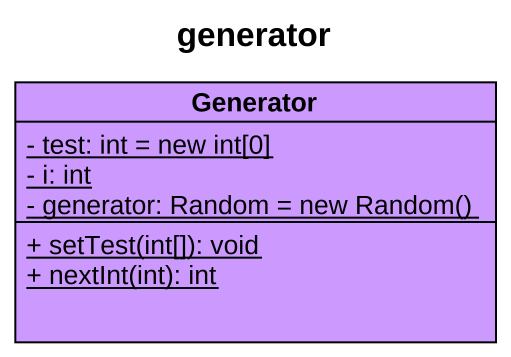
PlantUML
@startuml
title generator
hide circle
hide empty members
skinparam classAttributeIconSize 0
class Generator #CC99FF {
  {static} - test: int = new int[0]
  {static} - i: int
  {static} {field} - generator: Random = new Random()
  {static} + setTest(int[]): void
  {static} + nextInt(int): int
}
@enduml
